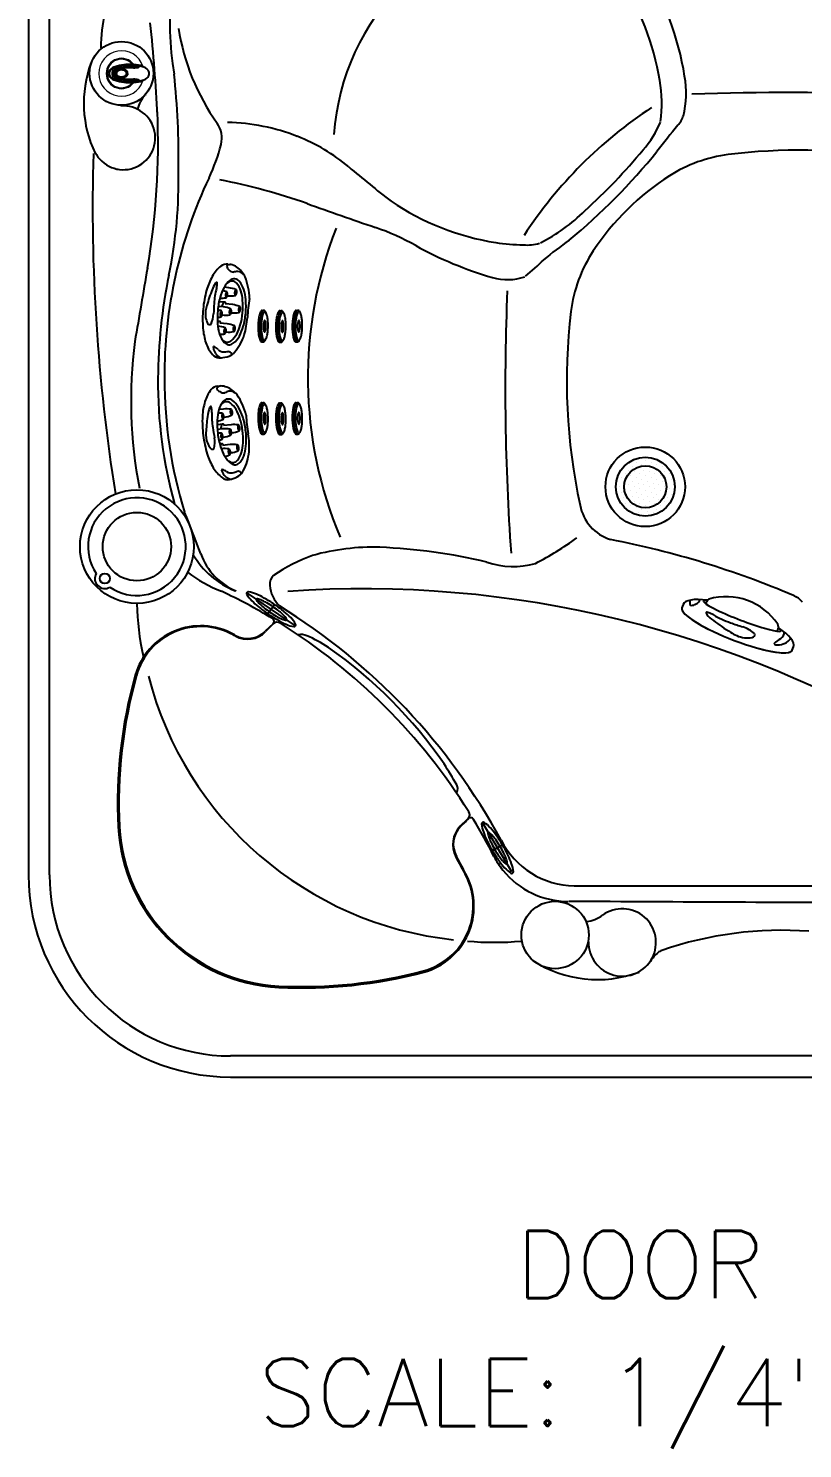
# Model space of a CAD drawing. Extents: x 944 to 1031, y 781 to 934.
# Drawn here: x 944.4 to 990.4, y 780.6 to 864.9 of the extents above; entities that cross this region are included whole.
import ezdxf
from ezdxf.enums import TextEntityAlignment as Align

# ---------------------------------------------------------------- set-up
doc = ezdxf.new("R2010")
doc.units = 0
doc.header["$MEASUREMENT"] = 0
for name, color, linetype in [('1', 4, 'Continuous'), ('DIM', 3, 'Continuous'), ('PARTS', 7, 'Continuous'), ('SHELL', 3, 'Continuous')]:
    doc.layers.add(name, color=color, linetype=linetype)
doc.styles.add('SIMPLEX', font='simplex')

# ---------------------------------------------------------------- blocks, each defined once
blk = doc.blocks.new('AIRVALVE')
at = {"layer": '1', "color": 3}
for points in [[(0, -0.361, -0.315142), (-0.226, -0.203, -0.18995), (-0.227, 0.196, -0.321841), (0, 0.358, -0.321841)], [(0, -0.301, -0.313827), (-0.177, -0.179, -0.191301), (-0.177, 0.18, -0.313824), (0, 0.302, -0.313824)], [(0, -0.361, 0.315142), (0.226, -0.203, 0.18995), (0.226, 0.196, 0.321841), (0, 0.358, 0.321841)], [(0, -0.301, 0.313827), (0.176, -0.179, 0.191301), (0.177, 0.18, 0.313824), (0, 0.302, 0.313824)]]:
    blk.add_lwpolyline(points, format="xyb", dxfattribs=at)
at = {"layer": '1', "color": 2, "linetype": 'Continuous', "lineweight": 0}
for centre, start, end in [((-0.001, 0), 89.9806, 250.90392), ((0, 0), 289.09608, 90.0194)]:
    blk.add_arc(centre, 1.35, start, end, dxfattribs=at)
at = {"layer": '1', "color": 3, "lineweight": 0}
for centre, radius, start, end in [((-0.001, 0), 0.904, 89.97102, 234.01576), ((-0.001, 0), 0.846, 89.96905, 230.78501), ((0, 0), 0.904, 305.98424, 90.02898), ((0, 0), 0.846, 309.21499, 90.03095)]:
    blk.add_arc(centre, radius, start, end, dxfattribs=at)
at = {"layer": '1', "color": 3}
for centre, radius, start, end in [((2.301, -0.493), 2.841, 162.11396, 183.2782), ((1.83, -0.428), 2.334, 157.81693, 183.07476), ((0.288, 0.156), 0.727, 137.31549, 162.11396), ((0.861, -0.196), 1.249, 149.36098, 174.27523), ((0.285, 0.168), 0.679, 134.65354, 155.22065), ((-4.441, 0.724), 4.188, 348.96815, 350.97569), ((0.802, -0.203), 1.125, 159.56857, 175.73155), ((0.319, -0.032), 0.632, 154.59839, 170.97569), ((0.075, 0.068), 0.349, 134.63006, 159.56857), ((0.537, -0.136), 0.873, 146.16875, 154.59839), ((-0.001, 0.449), 0.316, 89.94361, 140.76635), ((-0.001, 0.314), 0.247, 89.91472, 149.36098), ((-0.001, 0.458), 0.271, 89.8214, 134.65354), ((0, 0.224), 0.227, 90.0848, 146.16875), ((0.016, 0.128), 0.266, 93.75228, 134.63006), ((0, 0.449), 0.316, 39.23365, 90.05639), ((0, 0.458), 0.271, 45.34646, 90.1786), ((0, 0.314), 0.247, 30.63902, 90.08528), ((-0.001, 0.224), 0.227, 33.83125, 89.9152), ((-0.017, 0.128), 0.266, 45.36994, 86.24772), ((-0.076, 0.068), 0.349, 20.43143, 45.36994), ((-0.538, -0.136), 0.873, 25.40161, 33.83125), ((-0.286, 0.168), 0.679, 24.77935, 45.34646), ((-0.862, -0.196), 1.249, 5.72477, 30.63902), ((-0.289, 0.156), 0.727, 17.88604, 42.68451), ((-0.319, -0.032), 0.632, 9.02431, 25.40161), ((-0.803, -0.203), 1.125, 4.26845, 20.43143), ((4.441, 0.724), 4.188, 189.02431, 191.03185), ((-1.831, -0.428), 2.334, 356.92524, 22.18307), ((-2.301, -0.493), 2.841, 356.7218, 17.88604), ((2.713, -0.478), 3.255, 184.45422, 194.17781), ((2.224, -0.515), 2.725, 180.81595, 195.49048), ((4.917, -0.603), 5.325, 174.27523, 183.12651), ((-6.839, -0.536), 6.484, 355.74511, 1.00015), ((-2.094, -0.715), 1.752, 350.21737, 359.77232), ((2.459, -0.449), 2.815, 172.41759, 179.46911), ((10.219, -0.764), 10.561, 178.1966, 179.77232), ((6.947, -0.661), 7.288, 175.73155, 178.1966), ((-6.948, -0.661), 7.288, 1.8034, 4.26845), ((-2.46, -0.449), 2.815, 0.53089, 7.58241), ((-10.22, -0.764), 10.561, 0.22768, 1.8034), ((2.093, -0.715), 1.752, 180.22768, 189.78263), ((6.838, -0.536), 6.484, 178.99985, 184.25489), ((-4.918, -0.603), 5.325, 356.87349, 5.72477), ((-2.225, -0.515), 2.725, 344.50952, 359.18405), ((-2.714, -0.478), 3.255, 345.82219, 355.54578), ((-0.438, -1.262), 0.0149, 250.80834, 302.59821), ((-0.438, -1.261), 0.0152, 302.50143, 335.00195), ((-0.414, -1.27), 0.0106, 81.60454, 167.3023), ((-0.445, -1.375), 0.119, 70.118, 74.27861), ((-0.41, -1.276), 0.0151, 21.31497, 66.32225), ((0.207, -1.099), 0.626, 193.27132, 228.31787), ((0.602, -0.839), 1.003, 183.12651, 190.4498), ((-0.355, -1.015), 0.0297, 190.4498, 209.09317), ((-0.338, -1.006), 0.0492, 209.09317, 215.39782), ((-0.376, -1.032), 0.00301, 215.39782, 350.87789), ((-0.409, -1.014), 0.0406, 333.00102, 349.59221), ((-0.001, -1.348), 0.301, 226.35926, 270.08697), ((0, -1.348), 0.301, 269.91303, 313.64074), ((-0.208, -1.099), 0.626, 311.68213, 346.72868), ((0.408, -1.014), 0.0406, 190.40779, 206.99898), ((0.375, -1.032), 0.00301, 189.12211, 324.60218), ((0.337, -1.006), 0.0492, 324.60218, 330.90683), ((0.354, -1.015), 0.0297, 330.90683, 349.5502), ((-0.603, -0.839), 1.003, 349.5502, 356.87349), ((0.409, -1.276), 0.0151, 113.67775, 158.68503), ((0.444, -1.375), 0.119, 105.72139, 109.882), ((0.413, -1.27), 0.0106, 12.6977, 98.39546), ((0.437, -1.261), 0.0152, 204.99805, 237.49857), ((0.437, -1.262), 0.0149, 237.40179, 289.19166)]:
    blk.add_arc(centre, radius, start, end, dxfattribs=at)
blk = doc.blocks.new('GATLING')
at = {"layer": '1', "color": 2}
for p, q in [((1.211, 2.8), (1.382, 2.789)), ((1.211, -2.8), (1.322, -2.794))]:
    blk.add_line(p, q, dxfattribs=at)
at = {"layer": '1', "color": 3}
for p, q in [((1.401, 1.403), (1.124, 1.408)), ((1.193, 0.238), (0.877, 0.243)), ((1.235, 0.525), (0.901, 0.523)), ((1.723, 0.425), (1.268, 0.433)), ((1.034, -0.636), (0.914, -0.635)), ((1.515, -0.74), (1.06, -0.733)), ((0.986, -0.922), (0.964, -0.922))]:
    blk.add_line(p, q, dxfattribs=at)
at = {"layer": '1', "color": 2}
blk.add_lwpolyline([(1.211, 2.8, 0.193348), (0.814, 2.641, 0.100017), (0.355, 1.98, 0.057784), (0.101, 1.139, 0.044332), (0, 0, 0.044332), (0.101, -1.139, 0.057784), (0.355, -1.98, 0.100017), (0.814, -2.641, 0.193348), (1.211, -2.8, 0.193348)], format="xyb", dxfattribs=at)
blk.add_lwpolyline([(2.54, -0.002, 0.043581), (2.47, 0.797, 0.056954), (2.295, 1.387, 0.099412), (1.977, 1.851, 0.195606), (1.705, 1.962, 0.195606), (1.433, 1.851, 0.099412), (1.115, 1.387, 0.056954), (0.94, 0.797, 0.043581), (0.871, -0.002, 0.043581), (0.94, -0.801, 0.056954), (1.115, -1.391, 0.099412), (1.433, -1.855, 0.195606), (1.705, -1.966, 0.195606), (1.977, -1.855, 0.099412), (2.295, -1.391, 0.056954), (2.47, -0.801, 0.043581)], format="xyb", close=True, dxfattribs=at)
at = {"layer": '1', "color": 3}
for points in [[(2.352, -0.002, 0.043581), (2.288, 0.738, 0.056954), (2.126, 1.284, 0.099412), (1.832, 1.714, 0.195606), (1.579, 1.817, 0.195606), (1.327, 1.714, 0.022381), (1.246, 1.628, 0.056954)], [(1.235, 0.525, 0.196601), (1.189, 0.506, 0.099139), (1.135, 0.427, 0.056591), (1.105, 0.326, 0.027173), (1.095, 0.24, 0.043254)], [(1.334, 0.432, 0.093296), (1.282, 0.506, 0.196601), (1.235, 0.525, 0.196601)], [(1.129, -0.734, 0.069632), (1.108, -0.686, 0.107057), (1.071, -0.647, 0.149849), (1.034, -0.636, 0.149849), (0.998, -0.647, 0.107057), (0.961, -0.686, 0.075377), (0.939, -0.738, 0.023026), (0.934, -0.763, 0.062151)], [(1.246, -1.632, 0.022381), (1.327, -1.718, 0.195606), (1.579, -1.821, 0.195606), (1.832, -1.718, 0.099412), (2.126, -1.288, 0.056954), (2.288, -0.742, 0.043581), (2.352, -0.002, 0.043581)]]:
    blk.add_lwpolyline(points, format="xyb", dxfattribs=at)
for points in [[(1.294, 0.841, 0.196744), (1.313, 0.849, 0.0991), (1.335, 0.881, 0.056539), (1.347, 0.921, 0.043208), (1.353, 0.976, 0.043208), (1.349, 1.031, 0.056539), (1.337, 1.072, 0.0991), (1.316, 1.104, 0.196744), (1.297, 1.112, 0.196744), (1.279, 1.105, 0.0991), (1.257, 1.073, 0.056539), (1.244, 1.033, 0.043208), (1.239, 0.978, 0.043208), (1.243, 0.922, 0.056539), (1.254, 0.882, 0.0991), (1.276, 0.849, 0.196744)], [(1.824, 1.023, 0.196744), (1.843, 1.03, 0.0991), (1.865, 1.062, 0.056539), (1.877, 1.103, 0.043208), (1.883, 1.158, 0.043208), (1.878, 1.213, 0.056539), (1.867, 1.254, 0.0991), (1.846, 1.286, 0.196744), (1.827, 1.294, 0.196744), (1.809, 1.286, 0.0991), (1.786, 1.255, 0.056539), (1.774, 1.214, 0.043208), (1.768, 1.159, 0.043208), (1.773, 1.104, 0.056539), (1.784, 1.063, 0.0991), (1.805, 1.031, 0.196744)], [(1.616, -0.143, 0.196744), (1.635, -0.135, 0.0991), (1.657, -0.103, 0.056539), (1.669, -0.063, 0.043208), (1.675, -0.008, 0.043208), (1.671, 0.047, 0.056539), (1.659, 0.088, 0.0991), (1.638, 0.121, 0.196744), (1.619, 0.128, 0.196744), (1.601, 0.121, 0.0991), (1.579, 0.089, 0.056539), (1.566, 0.049, 0.043208), (1.561, -0.006, 0.043208), (1.565, -0.062, 0.056539), (1.576, -0.102, 0.0991), (1.598, -0.135, 0.196744)], [(2.146, 0.045, 0.196744), (2.164, 0.052, 0.0991), (2.187, 0.084, 0.056539), (2.199, 0.125, 0.043208), (2.205, 0.18, 0.043208), (2.2, 0.235, 0.056539), (2.189, 0.276, 0.0991), (2.168, 0.308, 0.196744), (2.149, 0.316, 0.196744), (2.13, 0.308, 0.0991), (2.108, 0.277, 0.056539), (2.096, 0.236, 0.043208), (2.09, 0.181, 0.043208), (2.095, 0.126, 0.056539), (2.106, 0.085, 0.0991), (2.127, 0.053, 0.196744)], [(1.089, -0.327, 0.196744), (1.108, -0.32, 0.0991), (1.13, -0.288, 0.056539), (1.142, -0.247, 0.043208), (1.148, -0.192, 0.043208), (1.144, -0.137, 0.056539), (1.132, -0.096, 0.0991), (1.111, -0.064, 0.196744), (1.093, -0.056, 0.196744), (1.074, -0.063, 0.0991), (1.052, -0.095, 0.056539), (1.039, -0.136, 0.043208), (1.034, -0.191, 0.043208), (1.038, -0.246, 0.056539), (1.049, -0.287, 0.0991), (1.071, -0.319, 0.196744)], [(1.41, -1.303, 0.196744), (1.428, -1.295, 0.0991), (1.451, -1.264, 0.056539), (1.463, -1.223, 0.043208), (1.468, -1.168, 0.043208), (1.464, -1.113, 0.056539), (1.453, -1.072, 0.0991), (1.432, -1.04, 0.196744), (1.413, -1.032, 0.196744), (1.394, -1.039, 0.0991), (1.372, -1.071, 0.056539), (1.36, -1.112, 0.043208), (1.354, -1.167, 0.043208), (1.358, -1.222, 0.056539), (1.37, -1.263, 0.0991), (1.391, -1.295, 0.196744)], [(1.938, -1.12, 0.196744), (1.957, -1.113, 0.0991), (1.979, -1.081, 0.056539), (1.991, -1.041, 0.043208), (1.997, -0.986, 0.043208), (1.993, -0.931, 0.056539), (1.981, -0.89, 0.0991), (1.96, -0.857, 0.196744), (1.941, -0.85, 0.196744), (1.923, -0.857, 0.0991), (1.901, -0.889, 0.056539), (1.888, -0.929, 0.043208), (1.883, -0.984, 0.043208), (1.887, -1.04, 0.056539), (1.898, -1.08, 0.0991), (1.92, -1.113, 0.196744)]]:
    blk.add_lwpolyline(points, format="xyb", close=True, dxfattribs=at)
for centre, radius, start, end in [((1.225, 2.66), 0.077, 120.89093, 197.27511), ((1.536, 2.797), 0.413, 202.73264, 235.29786), ((1.418, 2.303), 0.483, 92.09999, 118.73934), ((1.558, 2.728), 0.376, 226.25021, 274.18692), ((2.076, 0.773), 1.655, 98.49514, 107.24134), ((1.852, 1.953), 0.457, 40.55621, 92.63843), ((10.038, -1.537), 9.993, 164.13598, 169.79622), ((2.023, 0.77), 1.653, 150.30775, 165.10287), ((0.78, 1.478), 0.222, 133.30055, 150.1209), ((4.722, 0.588), 4.105, 170.15339, 182.72937), ((0.651, 1.614), 0.0347, 15.65361, 133.30055), ((-0.724, 1.513), 1.419, 350.94439, 0.74437), ((0.408, 1.546), 0.288, 357.22969, 15.65361), ((0.769, -0.893), 2.117, 75.56314, 82.49398), ((1.286, 1.114), 0.0452, 28.23137, 75.56314), ((1.037, 0.98), 0.328, 330.72398, 28.23137), ((1.424, 2.335), 1.413, 268.37603, 286.51863), ((1.299, -0.711), 2.117, 75.56314, 87.24831), ((1.813, 1.024), 0.0452, 286.51863, 330.72398), ((1.816, 1.295), 0.0452, 28.23137, 75.56314), ((1.567, 1.162), 0.328, 330.72398, 28.23137), ((2.098, -0.197), 1.943, 167.21379, 177.12928), ((21.76, 1.052), 21.149, 181.78669, 183.45121), ((0.564, -2.061), 2.117, 75.56314, 81.67922), ((0.894, 2.153), 1.413, 271.47318, 286.51863), ((1.091, -1.877), 2.117, 75.56314, 87.24831), ((1.283, 0.842), 0.0452, 286.51863, 330.72398), ((1.608, 0.13), 0.0452, 28.23137, 75.56314), ((1.359, -0.004), 0.328, 330.72398, 28.23137), ((1.746, 1.357), 1.413, 268.37603, 286.51863), ((1.621, -1.689), 2.117, 75.56314, 87.24831), ((2.135, 0.046), 0.0452, 286.51863, 330.72398), ((2.138, 0.317), 0.0452, 28.23137, 75.56314), ((1.889, 0.184), 0.328, 330.72398, 28.23137), ((1.376, -0.164), 1.22, 176.98153, 212.33932), ((0.464, -0.758), 0.132, 206.32798, 312.80037), ((-1.3, -0.251), 1.95, 341.94354, 0.87078), ((0.69, 0.985), 1.413, 278.11348, 286.51863), ((1.078, -0.326), 0.0452, 286.51863, 330.72398), ((1.081, -0.055), 0.0452, 28.23137, 75.56314), ((0.832, -0.188), 0.328, 330.72398, 28.23137), ((1.216, 1.169), 1.413, 268.37603, 286.51863), ((1.413, -2.855), 2.117, 75.56314, 87.24831), ((1.605, -0.142), 0.0452, 286.51863, 330.72398), ((1.93, -0.848), 0.0452, 28.23137, 75.56314), ((1.681, -0.982), 0.328, 330.72398, 28.23137), ((0.885, -3.037), 2.117, 75.56314, 87.24831), ((1.01, 0.009), 1.413, 274.40643, 286.51863), ((1.399, -1.302), 0.0452, 286.51863, 330.72398), ((1.401, -1.03), 0.0452, 28.23137, 75.56314), ((1.153, -1.164), 0.328, 330.72398, 28.23137), ((1.538, 0.191), 1.413, 268.37603, 286.51863), ((1.927, -1.12), 0.0452, 286.51863, 330.72398), ((0.91, -2.208), 0.09, 148.20129, 201.19122), ((1.579, -2.06), 0.775, 193.4651, 246.50179), ((0.858, -2.176), 0.0292, 65.85789, 148.20129), ((0.506, -2.961), 0.89, 47.24927, 65.85789), ((1.414, -1.969), 0.455, 228.05257, 274.80172), ((-1.889, 14.648), 17.395, 281.07556, 281.98071), ((1.724, -2.678), 0.31, 42.73391, 90.52608), ((1.873, -2.509), 0.0893, 340.77721, 27.68484), ((1.335, -2.659), 0.128, 239.86541, 281.11875)]:
    blk.add_arc(centre, radius, start, end, dxfattribs=at)
at = {"layer": '1', "color": 2}
for centre, radius, start, end in [((1.065, 1.149), 1.67, 65.48409, 79.07126), ((0.899, 1.241), 1.667, 32.68174, 58.97257), ((-1.246, 0.387), 3.958, 7.17159, 26.3033), ((11.006, 0.221), 8.351, 175.46797, 183.23083), ((-2.39, -0.341), 5.058, 349.03634, 1.04034), ((-0.2, -0.708), 2.839, 324.02263, 347.88776), ((1.458, -1.963), 0.762, 296.93678, 327.22792), ((0.74, -0.102), 2.753, 282.20166, 292.70587)]:
    blk.add_arc(centre, radius, start, end, dxfattribs=at)
blk = doc.blocks.new('*X2')
at = {"color": 0}
for p, q in [((200.6, 336.89), (200.6, 336.89)), ((199.4, 336.23), (199.4, 336.23)), ((199.54, 335.83), (199.54, 335.83)), ((199.67, 336.49), (199.67, 336.49)), ((199.8, 336.1), (199.8, 336.1)), ((200.07, 336.36), (200.07, 336.36)), ((200.2, 335.96), (200.2, 335.96)), ((200.33, 336.63), (200.33, 336.63)), ((200.46, 336.23), (200.46, 336.23)), ((200.6, 335.83), (200.6, 335.83)), ((200.73, 336.49), (200.73, 336.49)), ((200.86, 336.1), (200.86, 336.1)), ((201, 336.76), (201, 336.76)), ((201.13, 336.36), (201.13, 336.36)), ((201.26, 335.96), (201.26, 335.96)), ((201.39, 336.63), (201.39, 336.63)), ((201.53, 336.23), (201.53, 336.23)), ((201.66, 335.83), (201.66, 335.83)), ((201.79, 336.49), (201.79, 336.49)), ((201.92, 336.1), (201.92, 336.1)), ((202.19, 336.36), (202.19, 336.36)), ((202.32, 335.96), (202.32, 335.96)), ((202.59, 336.23), (202.59, 336.23)), ((202.72, 335.83), (202.72, 335.83)), ((199.01, 335.3), (199.01, 335.3)), ((199.14, 334.9), (199.14, 334.9)), ((199.27, 335.57), (199.27, 335.57)), ((199.4, 335.17), (199.4, 335.17)), ((199.54, 334.77), (199.54, 334.77)), ((199.67, 335.43), (199.67, 335.43)), ((199.8, 335.04), (199.8, 335.04)), ((199.93, 335.7), (199.93, 335.7)), ((200.07, 335.3), (200.07, 335.3)), ((200.2, 334.9), (200.2, 334.9)), ((200.33, 335.57), (200.33, 335.57)), ((200.46, 335.17), (200.46, 335.17)), ((200.6, 334.77), (200.6, 334.77)), ((200.73, 335.43), (200.73, 335.43)), ((200.86, 335.04), (200.86, 335.04)), ((201, 335.7), (201, 335.7)), ((201.13, 335.3), (201.13, 335.3)), ((201.26, 334.9), (201.26, 334.9)), ((201.39, 335.57), (201.39, 335.57)), ((201.53, 335.17), (201.53, 335.17)), ((201.66, 334.77), (201.66, 334.77)), ((201.79, 335.43), (201.79, 335.43)), ((201.92, 335.04), (201.92, 335.04)), ((202.06, 335.7), (202.06, 335.7)), ((202.19, 335.3), (202.19, 335.3)), ((202.32, 334.9), (202.32, 334.9)), ((202.45, 335.57), (202.45, 335.57)), ((202.59, 335.17), (202.59, 335.17)), ((202.72, 334.77), (202.72, 334.77)), ((202.85, 335.43), (202.85, 335.43)), ((202.98, 335.04), (202.98, 335.04)), ((199.01, 334.24), (199.01, 334.24)), ((199.27, 334.51), (199.27, 334.51)), ((199.4, 334.11), (199.4, 334.11)), ((199.67, 334.37), (199.67, 334.37)), ((199.8, 333.98), (199.8, 333.98)), ((199.93, 334.64), (199.93, 334.64)), ((200.07, 334.24), (200.07, 334.24)), ((200.2, 333.84), (200.2, 333.84)), ((200.33, 334.51), (200.33, 334.51)), ((200.46, 334.11), (200.46, 334.11)), ((200.73, 334.37), (200.73, 334.37)), ((200.86, 333.98), (200.86, 333.98)), ((201, 334.64), (201, 334.64)), ((201.13, 334.24), (201.13, 334.24)), ((201.26, 333.84), (201.26, 333.84)), ((201.39, 334.51), (201.39, 334.51)), ((201.53, 334.11), (201.53, 334.11)), ((201.79, 334.37), (201.79, 334.37)), ((201.92, 333.98), (201.92, 333.98)), ((202.06, 334.64), (202.06, 334.64)), ((202.19, 334.24), (202.19, 334.24)), ((202.32, 333.84), (202.32, 333.84)), ((202.45, 334.51), (202.45, 334.51)), ((202.59, 334.11), (202.59, 334.11)), ((202.85, 334.37), (202.85, 334.37)), ((199.54, 333.71), (199.54, 333.71)), ((199.67, 333.31), (199.67, 333.31)), ((199.93, 333.58), (199.93, 333.58)), ((200.07, 333.18), (200.07, 333.18)), ((200.33, 333.45), (200.33, 333.45)), ((200.46, 333.05), (200.46, 333.05)), ((200.6, 333.71), (200.6, 333.71)), ((200.73, 333.31), (200.73, 333.31)), ((200.86, 332.91), (200.86, 332.91)), ((201, 333.58), (201, 333.58)), ((201.13, 333.18), (201.13, 333.18)), ((201.39, 333.45), (201.39, 333.45)), ((201.53, 333.05), (201.53, 333.05)), ((201.66, 333.71), (201.66, 333.71)), ((201.79, 333.31), (201.79, 333.31)), ((202.06, 333.58), (202.06, 333.58)), ((202.45, 333.45), (202.45, 333.45))]:
    blk.add_line(p, q, dxfattribs=at)
blk = doc.blocks.new('DRAIN')
at = {"layer": '1', "color": 2}
for radius in [1.75, 1.25]:
    blk.add_circle((0, 0), radius, dxfattribs=at)
at = {"layer": '1', "color": 3, "xscale": 0.8339416050646733, "yscale": 0.8339416050646733, "zscale": 0.8339416050646733}
blk.add_blockref('*X2', (-167.604, -279.291), dxfattribs=at)
blk = doc.blocks.new('EQ')
at = {"layer": 'DIM'}
for p, q in [((-1.664, 0.346), (1.698, 0.346)), ((-0.001, 0.047), (-0.001, 0.652))]:
    blk.add_line(p, q, dxfattribs=at)
at = {"layer": 'DIM', "color": 2}
blk.add_lwpolyline([(-1.75, 0.339, 0.291146), (-1.691, 0.247, 0.061616), (-1.237, 0.099, 0.027833), (-0.722, 0.029, 0.020024), (0, 0, 0.020024), (0.722, 0.029, 0.027833), (1.237, 0.099, 0.061616), (1.691, 0.247, 0.291146), (1.75, 0.339, 0.291146), (1.691, 0.431, 0.061616), (1.237, 0.579, 0.027833), (0.722, 0.649, 0.020024), (0, 0.678, 0.020024), (-0.722, 0.649, 0.027833), (-1.237, 0.579, 0.061616), (-1.691, 0.431, 0.291146)], format="xyb", close=True, dxfattribs=at)
at = {"layer": 'DIM'}
blk.add_lwpolyline([(-1.103, 0.346, 0.304881), (-1.07, 0.298, 0.055007), (-0.787, 0.217, 0.024367), (-0.469, 0.179, 0.017459), (-0.023, 0.164, 0.017459), (0.422, 0.179, 0.024367), (0.74, 0.217, 0.055007), (1.024, 0.298, 0.304881), (1.056, 0.346, 0.304881), (1.024, 0.394, 0.055007), (0.74, 0.475, 0.024367), (0.422, 0.512, 0.017459), (-0.023, 0.528, 0.017459), (-0.469, 0.512, 0.024367), (-0.787, 0.475, 0.055007), (-1.07, 0.394, 0.304881)], format="xyb", close=True, dxfattribs=at)
blk = doc.blocks.new('2006 ARIA')
at = {"layer": 'PARTS', "color": 3}
for p, q in [((13.866, 45.524), (13.97, 45.523)), ((13.97, 45.523), (13.97, 45.523)), ((14.029, 45.493), (14.082, 45.418)), ((14.919, 45.504), (15.023, 45.503)), ((15.023, 45.503), (15.023, 45.503)), ((15.082, 45.472), (15.135, 45.398)), ((15.894, 45.524), (15.998, 45.523)), ((15.998, 45.523), (15.998, 45.523)), ((16.057, 45.493), (16.11, 45.418)), ((13.842, 43.662), (13.946, 43.66)), ((14.01, 43.696), (14.061, 43.762)), ((14.01, 43.696), (14.01, 43.696)), ((14.895, 43.641), (14.999, 43.64)), ((15.063, 43.676), (15.114, 43.742)), ((15.063, 43.676), (15.063, 43.676)), ((15.87, 43.662), (15.974, 43.66)), ((16.038, 43.696), (16.089, 43.762)), ((16.038, 43.696), (16.038, 43.696)), ((13.842, 40.043), (13.946, 40.045)), ((14.01, 40.009), (14.061, 39.943)), ((14.01, 40.009), (14.01, 40.009)), ((14.895, 40.023), (14.999, 40.024)), ((15.063, 39.988), (15.063, 39.988)), ((15.063, 39.988), (15.114, 39.922)), ((15.87, 40.043), (15.974, 40.045)), ((16.038, 40.009), (16.089, 39.943)), ((16.038, 40.009), (16.038, 40.009)), ((13.866, 38.18), (13.97, 38.182)), ((13.97, 38.182), (13.97, 38.182)), ((14.029, 38.212), (14.082, 38.287)), ((14.919, 38.16), (15.023, 38.161)), ((15.023, 38.161), (15.023, 38.161)), ((15.082, 38.192), (15.135, 38.266)), ((15.894, 38.18), (15.998, 38.182)), ((15.998, 38.182), (15.998, 38.182)), ((16.057, 38.212), (16.11, 38.287))]:
    blk.add_line(p, q, dxfattribs=at)
at = {"layer": 'PARTS', "color": 2}
for p, q in [((38.862, 28.062), (38.784, 27.859)), ((38.862, 28.062), (38.784, 27.859)), ((45.317, 25.345), (45.395, 25.548)), ((45.317, 25.345), (45.395, 25.548))]:
    blk.add_line(p, q, dxfattribs=at)
at = {"layer": 'PARTS', "color": 4}
for points in [[(40.372, 28.383, 0.13592), (40.228, 28.19, 0.051664), (40.204, 28.1, 0.051664)], [(40.372, 28.383, 0.13592), (40.228, 28.19, 0.051664), (40.204, 28.1, 0.051664)], [(44.43, 26.473, 0.051664), (44.472, 26.556, 0.189957), (44.469, 26.887)], [(44.43, 26.473, 0.051664), (44.472, 26.556, 0.189957), (44.469, 26.887)]]:
    blk.add_lwpolyline(points, format="xyb", dxfattribs=at)
for centre, radius in [((6.436, 31.498), 2.03), ((4.537, 29.607), 0.3)]:
    blk.add_circle(centre, radius, dxfattribs=at)
at = {"layer": 'PARTS', "color": 3}
for centre, radius, start, end in [((17.519, 44.546), 3.889, 173.60381, 179.2649), ((15.693, 44.751), 2.051, 165.80629, 173.60381), ((14.561, 45.037), 0.883, 149.24743, 165.80629), ((17.624, 44.545), 3.889, 173.60381, 179.2649), ((15.798, 44.749), 2.051, 165.80629, 173.60381), ((13.865, 45.451), 0.0733, 89.2649, 149.24743), ((14.665, 45.036), 0.883, 149.24743, 165.80629), ((17.383, 44.548), 3.571, 173.60381, 179.2649), ((15.706, 44.736), 1.883, 165.80629, 173.60381), ((14.666, 44.999), 0.811, 149.24743, 165.80629), ((13.969, 45.45), 0.0733, 89.2649, 149.24743), ((15.54, 44.568), 1.594, 174.21504, 179.2649), ((14.782, 44.645), 0.832, 167.22232, 174.21504), ((13.969, 45.45), 0.0733, 35.61614, 89.2649), ((14.027, 45.379), 0.0673, 89.2649, 149.24743), ((14.313, 44.752), 0.351, 152.01498, 167.22232), ((14.023, 44.906), 0.0227, 89.2649, 152.01498), ((14.023, 44.906), 0.0227, 26.51482, 89.2649), ((14.027, 45.379), 0.0673, 29.28237, 89.2649), ((13.729, 44.759), 0.351, 11.30747, 26.51482), ((13.257, 44.665), 0.832, 4.31475, 11.30747), ((13.379, 45.015), 0.811, 12.7235, 29.28237), ((12.497, 44.607), 1.594, 359.2649, 4.31475), ((12.333, 44.779), 1.883, 4.92599, 12.7235), ((10.652, 44.634), 3.571, 359.2649, 4.92599), ((18.572, 44.526), 3.889, 173.60381, 179.2649), ((16.746, 44.73), 2.051, 165.80629, 173.60381), ((15.614, 45.017), 0.883, 149.24743, 165.80629), ((18.677, 44.524), 3.889, 173.60381, 179.2649), ((16.851, 44.729), 2.051, 165.80629, 173.60381), ((14.918, 45.431), 0.0733, 89.2649, 149.24743), ((15.718, 45.015), 0.883, 149.24743, 165.80629), ((18.436, 44.527), 3.571, 173.60381, 179.2649), ((16.759, 44.715), 1.883, 165.80629, 173.60381), ((15.719, 44.978), 0.811, 149.24743, 165.80629), ((15.022, 45.429), 0.0733, 89.2649, 149.24743), ((16.593, 44.548), 1.594, 174.21504, 179.2649), ((15.835, 44.625), 0.832, 167.22232, 174.21504), ((15.022, 45.429), 0.0733, 35.61614, 89.2649), ((15.08, 45.358), 0.0673, 89.2649, 149.24743), ((15.366, 44.731), 0.351, 152.01498, 167.22232), ((15.076, 44.885), 0.0227, 89.2649, 152.01498), ((15.076, 44.885), 0.0227, 26.51482, 89.2649), ((15.08, 45.358), 0.0673, 29.28237, 89.2649), ((14.782, 44.739), 0.351, 11.30747, 26.51482), ((14.31, 44.644), 0.832, 4.31475, 11.30747), ((14.432, 44.995), 0.811, 12.7235, 29.28237), ((13.55, 44.587), 1.594, 359.2649, 4.31475), ((13.386, 44.759), 1.883, 4.92599, 12.7235), ((11.705, 44.614), 3.571, 359.2649, 4.92599), ((19.547, 44.546), 3.889, 173.60381, 179.2649), ((17.721, 44.751), 2.051, 165.80629, 173.60381), ((16.589, 45.037), 0.883, 149.24743, 165.80629), ((19.652, 44.545), 3.889, 173.60381, 179.2649), ((17.826, 44.749), 2.051, 165.80629, 173.60381), ((15.893, 45.451), 0.0733, 89.2649, 149.24743), ((16.693, 45.036), 0.883, 149.24743, 165.80629), ((19.411, 44.548), 3.571, 173.60381, 179.2649), ((17.734, 44.736), 1.883, 165.80629, 173.60381), ((16.694, 44.999), 0.811, 149.24743, 165.80629), ((15.997, 45.45), 0.0733, 89.2649, 149.24743), ((17.568, 44.568), 1.594, 174.21504, 179.2649), ((16.81, 44.645), 0.832, 167.22232, 174.21504), ((15.997, 45.45), 0.0733, 35.61614, 89.2649), ((16.056, 45.379), 0.0673, 89.2649, 149.24743), ((16.341, 44.752), 0.351, 152.01498, 167.22232), ((16.051, 44.906), 0.0227, 89.2649, 152.01498), ((16.051, 44.906), 0.0227, 26.51482, 89.2649), ((16.056, 45.379), 0.0673, 29.28237, 89.2649), ((15.757, 44.759), 0.351, 11.30747, 26.51482), ((15.285, 44.665), 0.832, 4.31475, 11.30747), ((15.407, 45.015), 0.811, 12.7235, 29.28237), ((14.525, 44.607), 1.594, 359.2649, 4.31475), ((14.361, 44.779), 1.883, 4.92599, 12.7235), ((12.68, 44.634), 3.571, 359.2649, 4.92599), ((17.519, 44.546), 3.889, 179.2649, 184.92599), ((15.689, 44.388), 2.051, 184.92599, 192.7235), ((14.549, 44.131), 0.883, 192.7235, 209.28237), ((17.624, 44.545), 3.889, 179.2649, 184.92599), ((15.793, 44.387), 2.051, 184.92599, 192.7235), ((14.653, 44.13), 0.883, 192.7235, 209.28237), ((17.383, 44.548), 3.571, 179.2649, 184.92599), ((15.702, 44.403), 1.883, 184.92599, 192.7235), ((14.656, 44.167), 0.811, 192.7235, 209.28237), ((15.54, 44.568), 1.594, 179.2649, 184.31475), ((14.78, 44.511), 0.832, 184.31475, 191.30747), ((14.308, 44.417), 0.351, 191.30747, 206.51482), ((14.015, 44.27), 0.0227, 206.51482, 269.2649), ((14.015, 44.27), 0.0227, 269.2649, 332.01498), ((13.725, 44.424), 0.351, 332.01498, 347.22232), ((13.368, 44.183), 0.811, 329.24743, 345.80629), ((13.256, 44.531), 0.832, 347.22232, 354.21504), ((12.497, 44.607), 1.594, 354.21504, 359.2649), ((12.328, 44.446), 1.883, 345.80629, 353.60381), ((10.652, 44.634), 3.571, 353.60381, 359.2649), ((18.572, 44.526), 3.889, 179.2649, 184.92599), ((16.742, 44.368), 2.051, 184.92599, 192.7235), ((15.602, 44.11), 0.883, 192.7235, 209.28237), ((18.677, 44.524), 3.889, 179.2649, 184.92599), ((16.846, 44.366), 2.051, 184.92599, 192.7235), ((15.707, 44.109), 0.883, 192.7235, 209.28237), ((18.436, 44.527), 3.571, 179.2649, 184.92599), ((16.755, 44.382), 1.883, 184.92599, 192.7235), ((15.709, 44.146), 0.811, 192.7235, 209.28237), ((16.593, 44.548), 1.594, 179.2649, 184.31475), ((15.833, 44.491), 0.832, 184.31475, 191.30747), ((15.361, 44.396), 0.351, 191.30747, 206.51482), ((15.068, 44.25), 0.0227, 206.51482, 269.2649), ((15.068, 44.25), 0.0227, 269.2649, 332.01498), ((14.778, 44.404), 0.351, 332.01498, 347.22232), ((14.421, 44.163), 0.811, 329.24743, 345.80629), ((14.309, 44.51), 0.832, 347.22232, 354.21504), ((13.55, 44.587), 1.594, 354.21504, 359.2649), ((13.381, 44.426), 1.883, 345.80629, 353.60381), ((11.705, 44.614), 3.571, 353.60381, 359.2649), ((19.547, 44.546), 3.889, 179.2649, 184.92599), ((17.717, 44.388), 2.051, 184.92599, 192.7235), ((16.577, 44.131), 0.883, 192.7235, 209.28237), ((19.652, 44.545), 3.889, 179.2649, 184.92599), ((17.821, 44.387), 2.051, 184.92599, 192.7235), ((16.682, 44.13), 0.883, 192.7235, 209.28237), ((19.411, 44.548), 3.571, 179.2649, 184.92599), ((17.73, 44.403), 1.883, 184.92599, 192.7235), ((16.684, 44.167), 0.811, 192.7235, 209.28237), ((17.568, 44.568), 1.594, 179.2649, 184.31475), ((16.808, 44.511), 0.832, 184.31475, 191.30747), ((16.336, 44.417), 0.351, 191.30747, 206.51482), ((16.043, 44.27), 0.0227, 206.51482, 269.2649), ((16.043, 44.27), 0.0227, 269.2649, 332.01498), ((15.753, 44.424), 0.351, 332.01498, 347.22232), ((15.396, 44.183), 0.811, 329.24743, 345.80629), ((15.284, 44.531), 0.832, 347.22232, 354.21504), ((14.525, 44.607), 1.594, 354.21504, 359.2649), ((14.356, 44.446), 1.883, 345.80629, 353.60381), ((12.68, 44.634), 3.571, 353.60381, 359.2649), ((13.843, 43.735), 0.0733, 209.28237, 269.2649), ((13.947, 43.734), 0.0733, 209.28237, 269.2649), ((13.947, 43.734), 0.0733, 269.2649, 329.24743), ((14.007, 43.803), 0.0673, 209.28237, 269.2649), ((14.007, 43.803), 0.0673, 269.2649, 329.24743), ((14.896, 43.714), 0.0733, 209.28237, 269.2649), ((15, 43.713), 0.0733, 209.28237, 269.2649), ((15, 43.713), 0.0733, 269.2649, 329.24743), ((15.06, 43.783), 0.0673, 209.28237, 269.2649), ((15.06, 43.783), 0.0673, 269.2649, 329.24743), ((15.871, 43.735), 0.0733, 209.28237, 269.2649), ((15.975, 43.734), 0.0733, 209.28237, 269.2649), ((15.975, 43.734), 0.0733, 269.2649, 329.24743), ((16.035, 43.803), 0.0673, 209.28237, 269.2649), ((16.035, 43.803), 0.0673, 269.2649, 329.24743), ((15.689, 39.317), 2.051, 167.2765, 175.07401), ((14.549, 39.574), 0.883, 150.71763, 167.2765), ((15.793, 39.318), 2.051, 167.2765, 175.07401), ((13.843, 39.97), 0.0733, 90.7351, 150.71763), ((14.653, 39.575), 0.883, 150.71763, 167.2765), ((15.702, 39.302), 1.883, 167.2765, 175.07401), ((14.656, 39.538), 0.811, 150.71763, 167.2765), ((13.947, 39.971), 0.0733, 90.7351, 150.71763), ((13.947, 39.971), 0.0733, 30.75257, 90.7351), ((14.007, 39.902), 0.0673, 90.7351, 150.71763), ((14.007, 39.902), 0.0673, 30.75257, 90.7351), ((13.368, 39.522), 0.811, 14.19371, 30.75257), ((12.328, 39.259), 1.883, 6.39619, 14.19371), ((16.742, 39.296), 2.051, 167.2765, 175.07401), ((15.602, 39.553), 0.883, 150.71763, 167.2765), ((16.846, 39.298), 2.051, 167.2765, 175.07401), ((14.896, 39.95), 0.0733, 90.7351, 150.71763), ((15.707, 39.555), 0.883, 150.71763, 167.2765), ((16.755, 39.282), 1.883, 167.2765, 175.07401), ((15.709, 39.518), 0.811, 150.71763, 167.2765), ((15, 39.951), 0.0733, 90.7351, 150.71763), ((15, 39.951), 0.0733, 30.75257, 90.7351), ((15.06, 39.881), 0.0673, 90.7351, 150.71763), ((15.06, 39.881), 0.0673, 30.75257, 90.7351), ((14.421, 39.501), 0.811, 14.19371, 30.75257), ((13.381, 39.238), 1.883, 6.39619, 14.19371), ((17.717, 39.317), 2.051, 167.2765, 175.07401), ((16.577, 39.574), 0.883, 150.71763, 167.2765), ((17.821, 39.318), 2.051, 167.2765, 175.07401), ((15.871, 39.97), 0.0733, 90.7351, 150.71763), ((16.682, 39.575), 0.883, 150.71763, 167.2765), ((17.73, 39.302), 1.883, 167.2765, 175.07401), ((16.684, 39.538), 0.811, 150.71763, 167.2765), ((15.975, 39.971), 0.0733, 90.7351, 150.71763), ((15.975, 39.971), 0.0733, 30.75257, 90.7351), ((16.035, 39.902), 0.0673, 90.7351, 150.71763), ((16.035, 39.902), 0.0673, 30.75257, 90.7351), ((15.396, 39.522), 0.811, 14.19371, 30.75257), ((14.356, 39.259), 1.883, 6.39619, 14.19371), ((17.519, 39.159), 3.889, 175.07401, 180.7351), ((17.519, 39.159), 3.889, 180.7351, 186.39619), ((17.624, 39.16), 3.889, 175.07401, 180.7351), ((17.624, 39.16), 3.889, 180.7351, 186.39619), ((17.383, 39.157), 3.571, 175.07401, 180.7351), ((17.383, 39.157), 3.571, 180.7351, 186.39619), ((15.54, 39.137), 1.594, 175.68525, 180.7351), ((15.54, 39.137), 1.594, 180.7351, 185.78496), ((14.78, 39.194), 0.832, 168.69253, 175.68525), ((14.782, 39.06), 0.832, 185.78496, 192.77768), ((14.308, 39.288), 0.351, 153.48518, 168.69253), ((14.313, 38.953), 0.351, 192.77768, 207.98502), ((14.015, 39.435), 0.0227, 90.7351, 153.48518), ((14.015, 39.435), 0.0227, 27.98502, 90.7351), ((13.725, 39.281), 0.351, 12.77768, 27.98502), ((13.729, 38.946), 0.351, 333.48518, 348.69253), ((13.256, 39.174), 0.832, 5.78496, 12.77768), ((13.257, 39.04), 0.832, 348.69253, 355.68525), ((12.497, 39.097), 1.594, 0.7351, 5.78496), ((12.497, 39.097), 1.594, 355.68525, 0.7351), ((10.652, 39.071), 3.571, 0.7351, 6.39619), ((10.652, 39.071), 3.571, 355.07401, 0.7351), ((18.572, 39.138), 3.889, 175.07401, 180.7351), ((18.572, 39.138), 3.889, 180.7351, 186.39619), ((18.677, 39.14), 3.889, 175.07401, 180.7351), ((18.677, 39.14), 3.889, 180.7351, 186.39619), ((18.436, 39.137), 3.571, 175.07401, 180.7351), ((18.436, 39.137), 3.571, 180.7351, 186.39619), ((16.593, 39.116), 1.594, 175.68525, 180.7351), ((16.593, 39.116), 1.594, 180.7351, 185.78496), ((15.833, 39.173), 0.832, 168.69253, 175.68525), ((15.835, 39.039), 0.832, 185.78496, 192.77768), ((15.361, 39.268), 0.351, 153.48518, 168.69253), ((15.366, 38.933), 0.351, 192.77768, 207.98502), ((15.068, 39.414), 0.0227, 90.7351, 153.48518), ((15.068, 39.414), 0.0227, 27.98502, 90.7351), ((14.778, 39.26), 0.351, 12.77768, 27.98502), ((14.782, 38.925), 0.351, 333.48518, 348.69253), ((14.309, 39.154), 0.832, 5.78496, 12.77768), ((14.31, 39.02), 0.832, 348.69253, 355.68525), ((13.55, 39.077), 1.594, 0.7351, 5.78496), ((13.55, 39.077), 1.594, 355.68525, 0.7351), ((11.705, 39.05), 3.571, 0.7351, 6.39619), ((11.705, 39.05), 3.571, 355.07401, 0.7351), ((19.547, 39.159), 3.889, 175.07401, 180.7351), ((19.547, 39.159), 3.889, 180.7351, 186.39619), ((19.652, 39.16), 3.889, 175.07401, 180.7351), ((19.652, 39.16), 3.889, 180.7351, 186.39619), ((19.411, 39.157), 3.571, 175.07401, 180.7351), ((19.411, 39.157), 3.571, 180.7351, 186.39619), ((17.568, 39.137), 1.594, 175.68525, 180.7351), ((17.568, 39.137), 1.594, 180.7351, 185.78496), ((16.808, 39.194), 0.832, 168.69253, 175.68525), ((16.81, 39.06), 0.832, 185.78496, 192.77768), ((16.336, 39.288), 0.351, 153.48518, 168.69253), ((16.341, 38.953), 0.351, 192.77768, 207.98502), ((16.043, 39.435), 0.0227, 90.7351, 153.48518), ((16.043, 39.435), 0.0227, 27.98502, 90.7351), ((15.753, 39.281), 0.351, 12.77768, 27.98502), ((15.757, 38.946), 0.351, 333.48518, 348.69253), ((15.284, 39.174), 0.832, 5.78496, 12.77768), ((15.285, 39.04), 0.832, 348.69253, 355.68525), ((14.525, 39.097), 1.594, 0.7351, 5.78496), ((14.525, 39.097), 1.594, 355.68525, 0.7351), ((12.68, 39.071), 3.571, 0.7351, 6.39619), ((12.68, 39.071), 3.571, 355.07401, 0.7351), ((15.693, 38.954), 2.051, 186.39619, 194.19371), ((14.561, 38.668), 0.883, 194.19371, 210.75257), ((15.798, 38.955), 2.051, 186.39619, 194.19371), ((13.865, 38.254), 0.0733, 210.75257, 270.7351), ((14.665, 38.669), 0.883, 194.19371, 210.75257), ((15.706, 38.969), 1.883, 186.39619, 194.19371), ((14.666, 38.706), 0.811, 194.19371, 210.75257), ((13.969, 38.255), 0.0733, 210.75257, 270.7351), ((14.027, 38.326), 0.0673, 210.75257, 270.7351), ((13.969, 38.255), 0.0733, 270.7351, 324.38386), ((14.023, 38.799), 0.0227, 207.98502, 270.7351), ((14.023, 38.799), 0.0227, 270.7351, 333.48518), ((14.027, 38.326), 0.0673, 270.7351, 330.71763), ((13.379, 38.69), 0.811, 330.71763, 347.2765), ((12.333, 38.926), 1.883, 347.2765, 355.07401), ((16.746, 38.934), 2.051, 186.39619, 194.19371), ((15.614, 38.647), 0.883, 194.19371, 210.75257), ((16.851, 38.935), 2.051, 186.39619, 194.19371), ((14.918, 38.233), 0.0733, 210.75257, 270.7351), ((15.718, 38.649), 0.883, 194.19371, 210.75257), ((16.759, 38.949), 1.883, 186.39619, 194.19371), ((15.719, 38.686), 0.811, 194.19371, 210.75257), ((15.022, 38.235), 0.0733, 210.75257, 270.7351), ((15.08, 38.305), 0.0673, 210.75257, 270.7351), ((15.022, 38.235), 0.0733, 270.7351, 324.38386), ((15.076, 38.779), 0.0227, 207.98502, 270.7351), ((15.076, 38.779), 0.0227, 270.7351, 333.48518), ((15.08, 38.305), 0.0673, 270.7351, 330.71763), ((14.432, 38.669), 0.811, 330.71763, 347.2765), ((13.386, 38.905), 1.883, 347.2765, 355.07401), ((17.721, 38.954), 2.051, 186.39619, 194.19371), ((16.589, 38.668), 0.883, 194.19371, 210.75257), ((17.826, 38.955), 2.051, 186.39619, 194.19371), ((15.893, 38.254), 0.0733, 210.75257, 270.7351), ((16.693, 38.669), 0.883, 194.19371, 210.75257), ((17.734, 38.969), 1.883, 186.39619, 194.19371), ((16.694, 38.706), 0.811, 194.19371, 210.75257), ((15.997, 38.255), 0.0733, 210.75257, 270.7351), ((16.056, 38.326), 0.0673, 210.75257, 270.7351), ((15.997, 38.255), 0.0733, 270.7351, 324.38386), ((16.051, 38.799), 0.0227, 207.98502, 270.7351), ((16.051, 38.799), 0.0227, 270.7351, 333.48518), ((16.056, 38.326), 0.0673, 270.7351, 330.71763), ((15.407, 38.69), 0.811, 330.71763, 347.2765), ((14.361, 38.926), 1.883, 347.2765, 355.07401), ((39.851, 28.161), 0.603, 164.84173, 187.68715), ((39.851, 28.161), 0.603, 164.84173, 187.68715), ((39.348, 28.097), 0.0962, 189.83873, 266.22292), ((39.348, 28.097), 0.0962, 189.83873, 266.22292), ((39.328, 28.521), 0.517, 271.68045, 304.24567), ((39.328, 28.521), 0.517, 271.68045, 304.24567), ((39.418, 28.516), 0.47, 295.19802, 339.49694), ((39.418, 28.516), 0.47, 295.19802, 339.49694), ((40.257, 27.559), 0.0434, 84.60142, 202.24836), ((40.257, 27.559), 0.0434, 84.60142, 202.24836), ((40.474, 27.647), 0.277, 202.24836, 219.06871), ((40.474, 27.647), 0.277, 202.24836, 219.06871), ((41.858, 28.78), 2.066, 219.25555, 234.05068), ((41.858, 28.78), 2.066, 219.25555, 234.05068), ((40.227, 27.244), 0.36, 66.1775, 84.60142), ((40.227, 27.244), 0.36, 66.1775, 84.60142), ((39.757, 25.91), 1.773, 59.8922, 69.69218), ((39.757, 25.91), 1.773, 59.8922, 69.69218), ((48.148, 37.095), 12.491, 233.08378, 238.74403), ((48.148, 37.095), 12.491, 233.08378, 238.74403), ((43.282, 31.847), 5.131, 239.10119, 251.67718), ((43.282, 31.847), 5.131, 239.10119, 251.67718), ((43.019, 28.433), 2.428, 236.1616, 246.07709), ((43.019, 28.433), 2.428, 236.1616, 246.07709), ((50.391, 51.931), 26.436, 250.7345, 252.39902), ((50.391, 51.931), 26.436, 250.7345, 252.39902), ((42.657, 27.606), 1.526, 245.92934, 281.28713), ((42.657, 27.606), 1.526, 245.92934, 281.28713), ((41.556, 24.445), 2.437, 50.89135, 69.81859), ((41.556, 24.445), 2.437, 50.89135, 69.81859), ((42.94, 26.275), 0.166, 275.27578, 21.74818), ((42.94, 26.275), 0.166, 275.27578, 21.74818), ((44.3, 26.481), 0.569, 297.00037, 343.74952), ((44.3, 26.481), 0.569, 297.00037, 343.74952), ((23.432, 30.088), 21.743, 350.02337, 350.28448), ((23.432, 30.088), 21.743, 350.02337, 350.28448), ((44.291, 25.739), 0.0365, 134.8057, 217.1491), ((44.291, 25.739), 0.0365, 134.8057, 217.1491), ((44.352, 25.785), 0.112, 217.1491, 270.13903), ((44.352, 25.785), 0.112, 217.1491, 270.13903), ((45.049, 24.975), 1.112, 116.19708, 134.8057), ((45.049, 24.975), 1.112, 116.19708, 134.8057), ((44.48, 26.632), 0.968, 262.4129, 315.4496), ((44.48, 26.632), 0.968, 262.4129, 315.4496), ((45.069, 26.078), 0.16, 308.81322, 350.06656), ((45.069, 26.078), 0.16, 308.81322, 350.06656)]:
    blk.add_arc(centre, radius, start, end, dxfattribs=at)
at = {"layer": 'PARTS', "color": 4}
for centre, radius, start, end in [((6.436, 31.498), 2.9, 236.28554, 213.50067), ((4.537, 29.607), 0.596, 150.7637, 299.02251), ((41.396, 24.829), 3.699, 33.81323, 106.07392)]:
    blk.add_arc(centre, radius, start, end, dxfattribs=at)
at = {"layer": 'PARTS', "color": 2}
for centre, major_axis, ratio, start_param, end_param in [((42.05, 26.602), (3.266, -1.257), 0.196464, 3.141593, 4.635011), ((42.05, 26.602), (3.266, -1.257), 0.196464, 3.141593, 4.238058), ((42.129, 26.805), (-3.266, 1.257), 0.277967, 5.410732, 6.283185), ((42.129, 26.805), (-3.266, 1.257), 0.277967, 5.410732, 6.283185), ((42.353, 27.381), (-2.291, 0.882), 0.106644, 5.881757, 9.826206), ((42.129, 26.805), (-3.266, 1.257), 0.277967, 3.141593, 4.011992), ((42.129, 26.805), (-3.266, 1.257), 0.277967, 3.141593, 4.011992), ((42.05, 26.602), (3.266, -1.257), 0.196464, 4.635011, 6.283185), ((42.05, 26.602), (3.266, -1.257), 0.196464, 5.149542, 6.283185)]:
    blk.add_ellipse(centre, major_axis=major_axis, ratio=ratio, start_param=start_param, end_param=end_param, dxfattribs=at)
at = {"layer": 'PARTS', "color": 3}
blk.add_ellipse((42.353, 27.381), major_axis=(-2.291, 0.882), ratio=0.106644, start_param=5.881757, end_param=9.826206, dxfattribs=at)
at = {"layer": 'SHELL', "color": 4, "linetype": 'Continuous'}
for p, q in [((0, 75), (0, 12)), ((12, 0), (75, 0))]:
    blk.add_line(p, q, dxfattribs=at)
at = {"layer": 'SHELL', "linetype": 'Continuous'}
for p, q in [((1.249, 12), (1.249, 75)), ((6.928, 58.337), (6.957, 58.281)), ((5.568, 57.686), (5.578, 57.664)), ((5.278, 53.923), (5.28, 53.948)), ((14.518, 26.914), (14.055, 26.47)), ((14.055, 26.47), (14.066, 26.459)), ((14.075, 26.45), (14.066, 26.459)), ((25.14, 17.261), (25.154, 17.269)), ((26.085, 15.328), (26.102, 15.345)), ((33.234, 8.222), (33.211, 8.235)), ((30.316, 6.655), (30.3, 6.639)), ((34.512, 6.125), (34.52, 6.137)), ((35.753, 6.071), (35.747, 6.08)), ((35.753, 6.071), (35.767, 6.05)), ((75, 1.249), (12, 1.249))]:
    blk.add_line(p, q, dxfattribs=at)
at = {"layer": 'SHELL', "color": 2, "linetype": 'Continuous'}
for p, q in [((14.51, 26.902), (14.075, 26.45)), ((25.63, 14.89), (26.085, 15.328)), ((32.388, 11.348), (65.055, 11.348))]:
    blk.add_line(p, q, dxfattribs=at)
at = {"layer": 'SHELL', "linetype": 'Continuous'}
for centre, radius in [((5.524, 59.601), 1.892), ((6.436, 31.498), 3.375), ((31.254, 8.434), 2)]:
    blk.add_circle(centre, radius, dxfattribs=at)
at = {"layer": 'SHELL', "color": 2, "linetype": 'Continuous'}
blk.add_circle((36.606, 35.051), 2.363, dxfattribs=at)
for centre, radius, start, end in [((26.996, 62.66), 18.608, 158.33912, 189.58679), ((32.113, 55.015), 14.014, 94.46493, 176.10244), ((-37.695, 54.616), 46.605, 359.08971, 6.09024), ((45.637, 22.386), 32.652, 80.58283, 97.22946), ((42.594, 46.375), 8.471, 97.22946, 122.54999), ((-19.011, 53.254), 27.923, 348.34655, 1.27506), ((46.211, 40.708), 15.194, 122.54999, 146.63712), ((40.93, 41.521), 24.347, 158.60749, 202.88824), ((40.546, 44.439), 8.411, 146.63712, 173.06194), ((39.37, 41.214), 31.687, 168.34655, 179.50518), ((66.297, 41.305), 34.352, 173.06194, 192.3378), ((34.427, 41.256), 26.744, 179.50518, 195.66954), ((35.331, 34.434), 2.634, 190.25651, 252.63431), ((20.451, 18.115), 13.349, 88.27976, 105.57843), ((19.523, -1.626), 33.11, 76.58716, 87.69951), ((21.412, 47.324), 18.924, 297.28466, 306.02711), ((24.121, -21.499), 54.426, 66.99143, 78.95916), ((14.16, 33.586), 5.079, 210.35087, 248.21298), ((20.264, 21.47), 10.093, 109.67394, 124.48162), ((28.766, 35.139), 4.818, 251.07326, 285.90538), ((15.061, 29.252), 0.741, 133.51078, 184.21031), ((16.198, 29.336), 1.881, 184.21031, 226.40762), ((-4.645, -3.683), 37.203, 28.48363, 58.30782), ((44.809, 27.217), 1.5, 41.03665, 66.99143), ((14.761, 26.662), 0.346, 56.39305, 135.52338), ((10.238, 22.783), 3.967, 61.30297, 164.52696), ((13.003, 27.511), 1.508, 240.93068, 315.28852), ((-3.888, -3.047), 35.422, 32.047, 57.86934), ((33.403, 16.256), 28.033, 164.29992, 182.86042), ((25.851, 15.573), 0.337, 316.48242, 32.75606), ((15.354, 15.354), 9.962, 182.86042, 267.13958), ((26.687, 13.818), 1.506, 134.6112, 209.08742), ((32.486, 16.32), 4.974, 207.03074, 268.86747), ((-3.954, -3.127), 33.508, 26.69185, 28.93776), ((22.406, 10.159), 3.99, 285.0421, 26.26471), ((16.256, 33.403), 28.033, 267.13958, 284.85317)]:
    blk.add_arc(centre, radius, start, end, dxfattribs=at)
at = {"layer": 'SHELL', "linetype": 'Continuous'}
for centre, radius, start, end in [((21.01, 56.509), 18.17, 9.28183, 31.15572), ((16.404, 60.814), 12.115, 158.92333, 178.52711), ((20.224, 56.18), 17.499, 9.88657, 31.46905), ((-87.588, 52.385), 95.365, 2.83604, 6.15154), ((21.97, 64.313), 13.222, 188.88193, 215.44026), ((10.186, 57.835), 6.902, 159.93222, 205.53901), ((29.524, 57.801), 8.059, 352.46666, 9.88657), ((33.143, 58.431), 5.886, 346.67253, 9.86135), ((8.386, 57.025), 1.956, 138.16379, 166.69459), ((45.042, -103.113), 161.577, 87.68899, 92.01126), ((5.638, 55.773), 1.892, 206.46427, 94.45442), ((51.352, 35.684), 26.182, 123.29609, 146.90133), ((-35.955, 55.429), 43.649, 350.24778, 2.47438), ((9.953, 55.761), 1.527, 345.69004, 35.44026), ((11.505, 44.411), 12.285, 68.77453, 88.52364), ((32.428, 58.739), 5.466, 317.76077, 338.11644), ((122.136, -11.334), 107.673, 140.93369, 141.98949), ((37.465, 57.519), 1.463, 317.10485, 343.23042), ((12.058, 45.835), 10.758, 49.76984, 68.77453), ((110.473, 51.618), 106.667, 178.26631, 189.15792), ((0.788, 58.099), 10.986, 334.68907, 345.69004), ((8.329, 78.338), 37.22, 309.685, 321.11276), ((10.92, 76.01), 33.041, 311.97376, 320.66076), ((74.151, 119.234), 85.383, 229.76984, 231.94355), ((35.693, 41.591), 27.626, 154.68907, 180.2144), ((4.393, 17.46), 36.493, 70.57209, 79.00997), ((410.914, 1170.046), 1185.684, 250.572095, 250.779989), ((30.231, 64.972), 15.623, 236.10521, 260.79369), ((25.666, 58.83), 10.42, 296.90207, 314.87375), ((15.582, 36.085), 15.214, 60.90203, 70.77999), ((33.614, 68.483), 21.864, 240.90203, 253.8727), ((29.703, 63.993), 14.578, 262.22751, 268.68277), ((29.604, 51.933), 2.524, 264.63512, 286.67663), ((44.974, 31.29), 22.462, 124.97943, 129.89418), ((17.224, 62.129), 19.059, 310.11087, 314.50367), ((4787.982, -773.667), 4851.019, 170.247783, 170.29989), ((28.429, 50.53), 3.177, 253.7602, 289.04025), ((168.34, 40.928), 140.045, 177.63963, 184.02227), ((33.734, 40.159), 27.643, 172.66631, 190.83681), ((35.368, 41.529), 27.301, 180.08707, 197.02448), ((-37.396, 13.807), 50.659, 19.9163, 22.91958), ((13.791, 32.353), 3.785, 199.9163, 247.09808), ((14.509, 36.686), 8.414, 232.90095, 248.76276), ((-2.408, -0.708), 32.644, 58.84024, 64.85813), ((19.859, -35.201), 64.195, 58.65443, 93.9861), ((24.408, 28.718), 17.99, 181.97082, 191.87332), ((14.377, 27.054), 0.201, 315.42636, 58.68593), ((10.219, 22.755), 4.036, 61.2669, 164.05798), ((-3.954, -3.127), 33.509, 61.04176, 61.29171), ((-3.954, -3.127), 33.545, 61.04176, 61.29171), ((13.006, 27.527), 1.489, 241.13432, 314.75954), ((16.156, 25.321), 0.956, 67.56349, 98.75022), ((13.26, 18.618), 8.258, 56.62312, 66.74432), ((2.142, 3.12), 27.327, 34.50515, 55.03232), ((33.403, 16.256), 28.114, 164.29992, 182.86042), ((27.462, 29.041), 21.005, 194.41005, 263.86371), ((6.157, 6.622), 22.043, 29.11787, 32.91434), ((24.977, 17.106), 0.499, 335.29071, 29.11787), ((14.687, 25.845), 15.512, 314.96775, 317.39556), ((26.238, 15.197), 0.199, 30.67352, 133.07852), ((-1.823, -1.796), 33.004, 26.84096, 31.19014), ((15.354, 15.354), 10.042, 182.86042, 267.13958), ((26.699, 13.82), 1.485, 135, 208.93776), ((-18.255, -10.852), 49.795, 27.24161, 28.75449), ((31.743, 15.19), 4.615, 206.84096, 219.04442), ((12, 12), 10.751, 180, 270), ((22.392, 10.135), 4.05, 285.32231, 26.48435), ((32.062, 15.449), 5.026, 219.04442, 269.6172), ((56.141, 3565.819), 3555.449, 269.611948, 269.930324), ((32.838, 11.293), 2.084, 277.71997, 306.18699), ((35.241, 7.991), 2, 178.69904, 125.91819), ((44.719, -13.16), 21.875, 85.83676, 109.04945), ((27.653, 26.229), 18.229, 264.98044, 275.01956), ((33.76, 12.825), 7.039, 236.98714, 290.58559), ((38.569, 5.896), 1.915, 128.76482, 149.55093), ((37.971, 6.641), 0.96, 114.05866, 128.76482), ((16.256, 33.403), 28.114, 267.13958, 284.85317)]:
    blk.add_arc(centre, radius, start, end, dxfattribs=at)
at = {"layer": 'SHELL', "color": 4, "linetype": 'Continuous'}
blk.add_arc((12, 12), 12, 180, 270, dxfattribs=at)
at = {"layer": 'PARTS', "color": 3, "rotation": 90}
blk.add_blockref('AIRVALVE', (5.521, 59.594), dxfattribs=at)
at = {"layer": 'PARTS'}
for name, p, rotation in [('GATLING', (10.365, 45.608), 354.5493099042778), ('GATLING', (10.371, 38.101), 7.221074728784252), ('EQ', (14.603, 28.06), 145.5946886895281), ('EQ', (28.127, 13.785), 120.6316681795309)]:
    blk.add_blockref(name, p, dxfattribs=dict(at, rotation=rotation))
blk.add_blockref('DRAIN', (36.606, 35.051), dxfattribs=at)

msp = doc.modelspace()

# ---------------------------------------------------------------- block references
at = {"layer": '1'}
msp.add_blockref('2006 ARIA', (944.433, 802.675), dxfattribs=at)

# ---------------------------------------------------------------- texts
at = {"layer": 'DIM', "style": 'SIMPLEX'}
for s, p in [('DOOR SIDE', (987.937, 789.536)), ('SCALE: 1/4" = 1\'-0"', (988.009, 781.943))]:
    msp.add_text(s, height=4, dxfattribs=at).set_placement(p, align=Align.CENTER)

doc.saveas('drawing.dxf')
